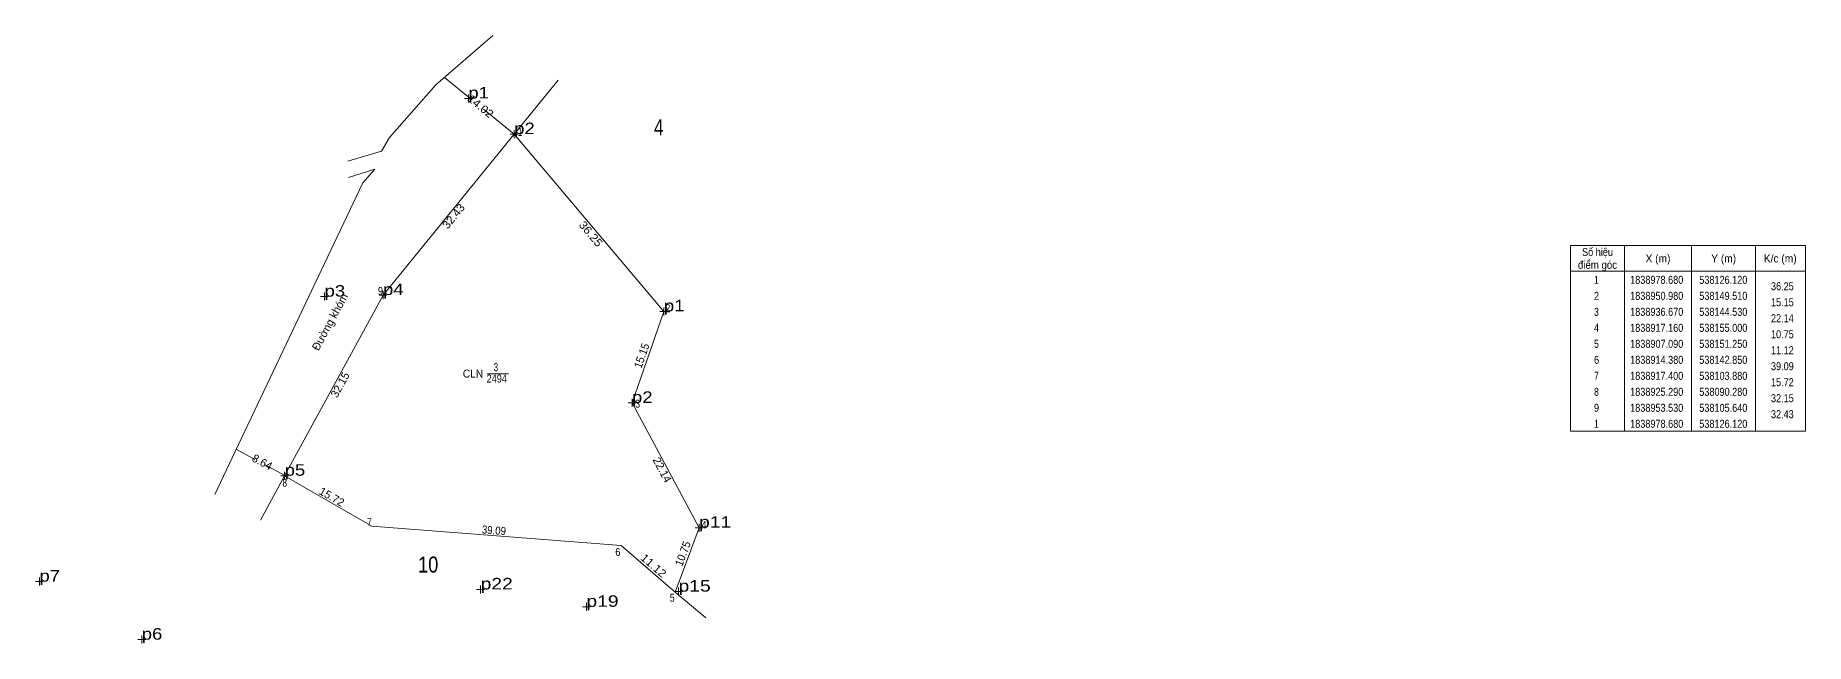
# Model space of a CAD drawing. Header units: metres. Extents: x 537558 to 538328, y 1838844 to 1839111.
# Drawn here: x 538051.3 to 538327.8, y 1838899.1 to 1838994.1 of the extents above; entities that cross this region are included whole.
import ezdxf
from ezdxf.enums import TextEntityAlignment as Align

# ---------------------------------------------------------------- set-up
doc = ezdxf.new("R2010")
doc.units = ezdxf.units.M
doc.header["$LTSCALE"] = 0.72
for name, color, linetype, lineweight in [('1', 7, 'Continuous', 13), ('10', 7, 'Continuous', 13), ('15', 7, 'Continuous', 13), ('54', 7, 'Continuous', 13), ('58', 7, 'Continuous', 13), ('63', 7, 'Continuous', 13), ('7', 7, 'Continuous', 13)]:
    doc.layers.add(name, color=color, linetype=linetype, lineweight=lineweight)
doc.layers.add('12', color=7, linetype='Continuous')
doc.layers.add('13', color=7, linetype='Continuous')

msp = doc.modelspace()

# ---------------------------------------------------------------- linework, layer by layer
at = {"layer": '1'}
for p, q in [((538102.48, 1838971.09), (538082.54, 1838929.08)), ((538104.37, 1838973.19), (538102.48, 1838971.09)), ((538082.54, 1838929.08), (538079.36, 1838922.38))]:
    msp.add_line(p, q, dxfattribs=at)
msp.add_lwpolyline([(538126.12, 1838978.68), (538149.51, 1838950.98), (538144.53, 1838936.67), (538155, 1838917.16), (538151.25, 1838907.09), (538142.85, 1838914.38), (538103.88, 1838917.4), (538090.28, 1838925.29), (538105.64, 1838953.53)], close=True, dxfattribs=at)
at = {"layer": '10'}
for p, q in [((538100.24, 1838971.89), (538104.37, 1838973.19)), ((538103.88, 1838917.4), (538142.85, 1838914.38)), ((538142.85, 1838914.38), (538151.25, 1838907.09))]:
    msp.add_line(p, q, dxfattribs=at)
at = {"layer": '15'}
for p, q in [((538115.25, 1838987.53), (538119.48, 1838984.09)), ((538126.12, 1838978.68), (538132.98, 1838987.1)), ((538121.35, 1838982.56), (538126.12, 1838978.68)), ((538105.64, 1838953.53), (538126.12, 1838978.68)), ((538126.12, 1838978.68), (538149.51, 1838950.98)), ((538105.64, 1838953.53), (538090.28, 1838925.29)), ((538144.53, 1838936.67), (538149.51, 1838950.98)), ((538082.7, 1838929.42), (538085.63, 1838927.83)), ((538087.21, 1838926.97), (538090.29, 1838925.3)), ((538090.28, 1838925.29), (538086.49, 1838918.32)), ((538090.28, 1838925.29), (538103.88, 1838917.4))]:
    msp.add_line(p, q, dxfattribs=at)
msp.add_lwpolyline([(538144.53, 1838936.67), (538155, 1838917.16), (538151.25, 1838907.09)], dxfattribs=at)
at = {"layer": '54'}
msp.add_lwpolyline([(538100.13, 1838974.43), (538105.42, 1838976.03), (538106.64, 1838978.15), (538113.91, 1838986.36), (538122.81, 1838994.11)], dxfattribs=at)
at = {"layer": '58'}
msp.add_line((538151.25, 1838907.09), (538156.07, 1838903.08), dxfattribs=at)
at = {"layer": '63'}
for p, q in [((538299.52, 1838961.25), (538299.52, 1838932.25)), ((538310.02, 1838961.25), (538310.02, 1838932.25)), ((538320.02, 1838961.25), (538320.02, 1838932.25)), ((538291.12, 1838957.25), (538327.82, 1838957.25)), ((538121.92, 1838941.21), (538125.24, 1838941.21))]:
    msp.add_line(p, q, dxfattribs=at)
msp.add_lwpolyline([(538291.12, 1838961.25), (538327.82, 1838961.25), (538327.82, 1838932.25), (538291.12, 1838932.25)], close=True, dxfattribs=at)
at = {"layer": '7'}
for p, q in [((538118.97, 1838983.63), (538118.97, 1838984.88)), ((538119.59, 1838984.25), (538118.35, 1838984.25)), ((538126.12, 1838978.06), (538126.12, 1838979.31)), ((538126.75, 1838978.68), (538125.5, 1838978.68)), ((538105.64, 1838952.9), (538105.64, 1838954.15)), ((538097.13, 1838953.28), (538095.88, 1838953.28)), ((538096.51, 1838952.66), (538096.51, 1838953.91)), ((538106.26, 1838953.53), (538105.02, 1838953.53)), ((538149.51, 1838950.35), (538149.51, 1838951.6)), ((538150.13, 1838950.98), (538148.88, 1838950.98)), ((538145.16, 1838936.67), (538143.91, 1838936.67)), ((538144.53, 1838936.04), (538144.53, 1838937.29)), ((538090.91, 1838925.29), (538089.66, 1838925.29)), ((538090.28, 1838924.66), (538090.28, 1838925.91)), ((538155.62, 1838917.16), (538154.37, 1838917.16)), ((538155, 1838916.53), (538155, 1838917.78)), ((538052.6, 1838908.75), (538051.35, 1838908.75)), ((538051.98, 1838908.13), (538051.98, 1838909.38)), ((538121.51, 1838907.52), (538120.26, 1838907.52)), ((538120.89, 1838906.9), (538120.89, 1838908.15)), ((538152.42, 1838907.18), (538151.17, 1838907.18)), ((538151.8, 1838906.56), (538151.8, 1838907.81)), ((538138.04, 1838904.8), (538136.79, 1838904.8)), ((538137.41, 1838904.18), (538137.41, 1838905.42)), ((538068.59, 1838899.67), (538067.34, 1838899.67)), ((538067.96, 1838899.05), (538067.96, 1838900.3))]:
    msp.add_line(p, q, dxfattribs=at)

# ---------------------------------------------------------------- texts
at = {"layer": '1'}
for s, width, p in [('CLN', 0.95, (538119.695, 1838940.63)), ('2494', 0.85, (538123.41, 1838939.85)), ('3', 0.75, (538123.27, 1838941.63))]:
    msp.add_text(s, height=1.25, dxfattribs=dict(at, width=width)).set_placement(p, align=Align.CENTER)
at = {"layer": '12'}
for s, width, p in [('p1', 1.2, (538118.97, 1838984.25)), ('p2', 1.2, (538126.12, 1838978.68)), ('p3', 1.2, (538096.51, 1838953.28)), ('p4', 1.2, (538105.64, 1838953.53)), ('p1', 1.2, (538149.51, 1838950.98)), ('p2', 1.2, (538144.53, 1838936.67)), ('p5', 1.2, (538090.28, 1838925.29)), ('p11', 1.25, (538155, 1838917.16)), ('p7', 1.2, (538051.98, 1838908.75)), ('p22', 1.25, (538120.89, 1838907.52)), ('p15', 1.25, (538151.8, 1838907.18)), ('p19', 1.25, (538137.41, 1838904.8)), ('p6', 1.2, (538067.96, 1838899.67))]:
    msp.add_text(s, height=1.8, dxfattribs=dict(at, width=width)).set_placement(p)
at = {"layer": '13'}
for s, width, p in [('4', 0.8, (538148.69, 1838978.51)), ('10', 0.85, (538112.695, 1838910.16))]:
    msp.add_text(s, height=2.5, dxfattribs=dict(at, width=width)).set_placement(p, align=Align.CENTER)
at = {"layer": '15', "width": 1.1}
msp.add_text('14.02', height=1.25, rotation=320.849, dxfattribs=at).set_placement((538120.4904, 1838982.5542), align=Align.CENTER)
at = {"layer": '15'}
msp.add_text('8.64', height=1.25, rotation=331.506, dxfattribs=at).set_placement((538086.4718, 1838926.8685), align=Align.CENTER)
at = {"layer": '63'}
for s, width, p in [(' 1', 0.75, (538127.4, 1838978.39)), (' 9', 0.85, (538105.64, 1838953.53)), ('36.25', 0.85, (538325.97, 1838954.28)), (' 2', 0.85, (538150.51, 1838950.84)), ('15.15', 0.85, (538325.97, 1838951.78)), ('22.14', 0.85, (538325.97, 1838949.28)), ('10.75', 0.85, (538325.97, 1838946.78)), ('39.09', 0.85, (538325.97, 1838941.78)), ('11.12', 0.85, (538325.97, 1838944.28)), ('15.72', 0.85, (538325.97, 1838939.28)), ('32.15', 0.85, (538325.97, 1838936.78)), (' 3', 0.8, (538145.78, 1838935.92)), ('32.43', 0.85, (538325.97, 1838934.28)), (' 8', 0.8, (538090.66, 1838923.57)), (' 7', 0.8, (538103.88, 1838917.4)), (' 4', 0.85, (538156.18, 1838916.98)), (' 6', 0.85, (538142.71, 1838912.74)), (' 5', 0.8, (538151.18, 1838905.6))]:
    msp.add_text(s, height=1.25, dxfattribs=dict(at, width=width)).set_placement(p, align=Align.RIGHT)
for s, rotation, width, p in [('32.43', 50.844, 1.05, (538117.1357, 1838965.4554)), ('36.25', 310.178, 1.1, (538137.6219, 1838962.6832)), ('15.15', 70.812, 0.95, (538146.6293, 1838943.8446)), ('39.09', 355.569, 0.9, (538122.9167, 1838916.1369)), ('11.12', 319.047, 1.1, (538147.4854, 1838910.7792)), ('10.75', 69.575, 0.95, (538153.0545, 1838912.9019))]:
    msp.add_text(s, height=1.25, rotation=rotation, dxfattribs=dict(at, width=width)).set_placement(p, align=Align.CENTER)
for s, width, p in [('Số hiệu', 0.85, (538295.32, 1838959.63)), ('X (m)', 0.95, (538304.77, 1838958.63)), ('Y (m)', 0.95, (538315.025, 1838958.63)), ('K/c (m)', 0.95, (538323.865, 1838958.63)), ('điểm góc', 0.9, (538295.32, 1838957.63)), (' 2', 0.85, (538294.975, 1838952.78)), (' 1', 0.75, (538294.97, 1838955.28)), ('1838978.680', 0.85, (538304.57, 1838955.28)), ('1838950.980', 0.85, (538304.57, 1838952.78)), ('538126.120', 0.85, (538314.97, 1838955.28)), ('538149.510', 0.85, (538314.97, 1838952.78)), (' 3', 0.8, (538294.965, 1838950.28)), ('1838936.670', 0.85, (538304.57, 1838950.28)), ('538144.530', 0.85, (538314.97, 1838950.28)), (' 4', 0.85, (538294.97, 1838947.78)), ('1838917.160', 0.85, (538304.57, 1838947.78)), ('538155.000', 0.85, (538314.97, 1838947.78)), (' 5', 0.8, (538294.975, 1838945.28)), ('1838907.090', 0.85, (538304.57, 1838945.28)), ('538151.250', 0.85, (538314.97, 1838945.28)), (' 6', 0.85, (538294.975, 1838942.78)), ('1838914.380', 0.85, (538304.57, 1838942.78)), ('538142.850', 0.85, (538314.97, 1838942.78)), (' 7', 0.8, (538294.975, 1838940.28)), ('1838917.400', 0.85, (538304.57, 1838940.28)), ('538103.880', 0.85, (538314.97, 1838940.28)), (' 8', 0.8, (538294.975, 1838937.78)), ('1838925.290', 0.85, (538304.57, 1838937.78)), ('538090.280', 0.85, (538314.97, 1838937.78)), (' 9', 0.85, (538294.97, 1838935.28)), ('1838953.530', 0.85, (538304.57, 1838935.28)), ('538105.640', 0.85, (538314.97, 1838935.28)), (' 1', 0.75, (538294.97, 1838932.78)), ('1838978.680', 0.85, (538304.57, 1838932.78)), ('538126.120', 0.85, (538314.97, 1838932.78))]:
    msp.add_text(s, height=1.25, dxfattribs=dict(at, width=width)).set_placement(p, align=Align.CENTER)
for s, rotation, p in [('Đường khóm', 61.458, (538097.9036, 1838949.0414)), ('32.15', 61.458, (538099.4779, 1838939.2114)), ('22.14', 298.22, (538148.7067, 1838925.9155)), ('15.72', 329.88, (538097.3214, 1838921.4485))]:
    msp.add_text(s, height=1.25, rotation=rotation, dxfattribs=at).set_placement(p, align=Align.CENTER)

doc.saveas('drawing.dxf')
